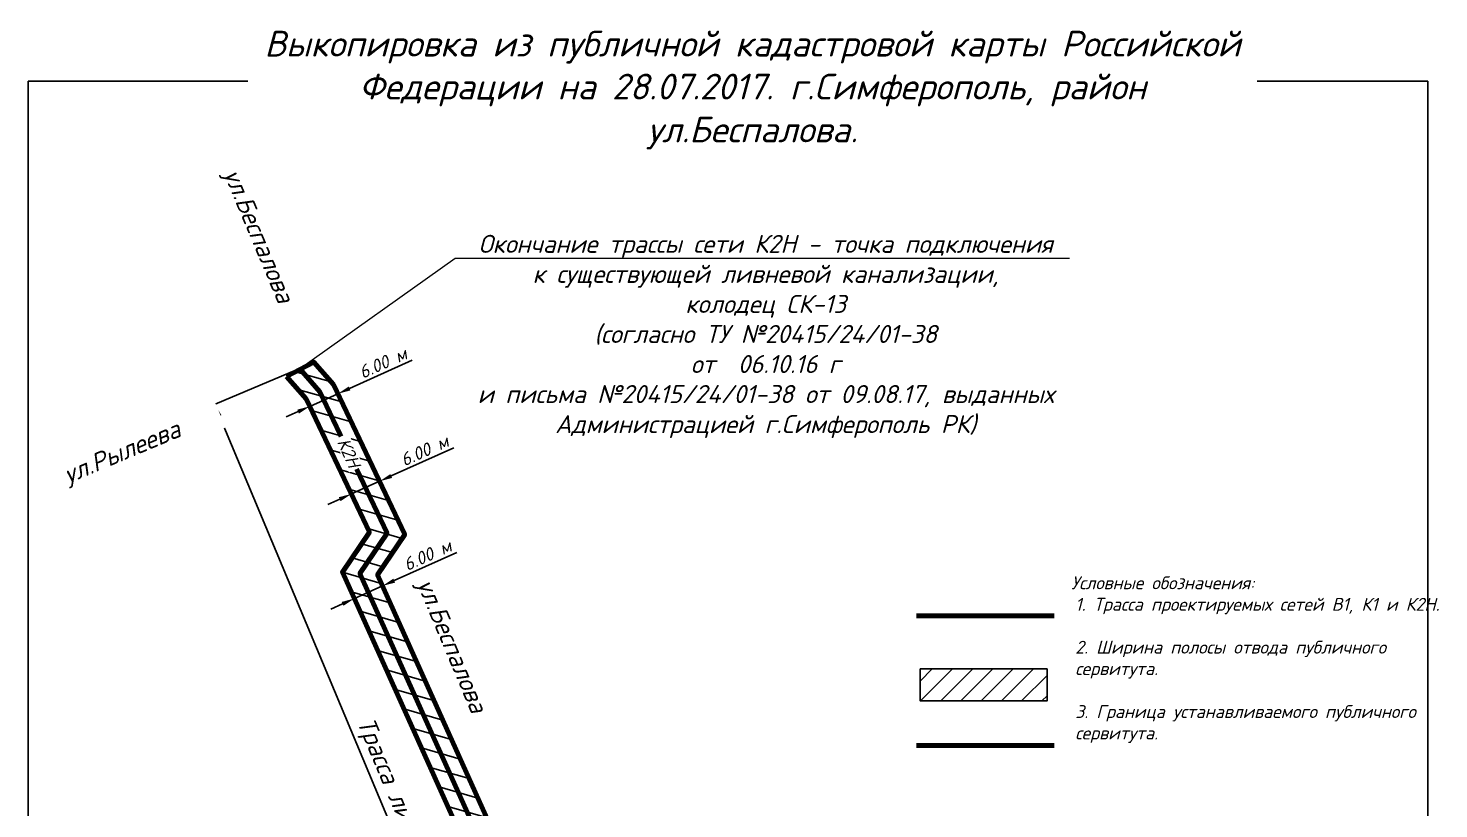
# Model space of a CAD drawing. Header units: millimetres. Extents: x 2791 to 3065, y 749 to 1154.
# Drawn here: x 2790.7 to 3064.8, y 1002.5 to 1154.1 of the extents above; entities that cross this region are included whole.
import ezdxf
from ezdxf import colors
from ezdxf.entities.mleader import LeaderData, LeaderLine
from ezdxf.math import Vec2, Vec3

# ---------------------------------------------------------------- set-up
doc = ezdxf.new("R2010")
doc.units = ezdxf.units.MM
doc.layers.add('ВК_К1_текст', color=34, linetype='Continuous')
doc.styles.get("Standard").update_dxf_attribs({"font": 'isocpeui.ttf'})
doc.dimstyles.new('ISO-25', dxfattribs={"dimtxt": 2.5, "dimasz": 2.5, "dimexe": 1.25, "dimexo": 0.625, "dimtad": 1, "dimtxsty": 'Standard', "dimcen": 2.5, "dimadec": 0, "dimazin": 0, "dimtfac": 1, "dimtmove": 0, "dimatfit": 3, "dimfxl": 1, "dimarcsym": 0})
picture_1 = doc.add_image_def('image1.png', size_in_pixel=(707, 851))

# ---------------------------------------------------------------- blocks, each defined once
blk = doc.blocks.new('*D2')
at = {"color": 0, "lineweight": -2, "transparency": 16777216}
for p, q in [((2842.78, 1087.75), (2825.73, 1080.61)), ((2909.73, 883.18), (2827.85, 1078.78)), ((2926.6, 887.53), (2909.54, 880.39))]:
    blk.add_line(p, q, dxfattribs=at)
at = {"color": 0, "transparency": 16777216}
for points in [[(2828.23, 1078.94), (2827.46, 1078.62), (2826.88, 1081.09)], [(2910.12, 883.34), (2909.35, 883.02), (2910.7, 880.88)]]:
    blk.add_solid(points, dxfattribs=at)
at = {"layer": 'Defpoints', "color": 0, "transparency": 16777216}
for p in [(2843.36, 1087.99), (2826.88, 1081.09), (2927.17, 887.78)]:
    blk.add_point(p, dxfattribs=at)
at = {"color": 0, "lineweight": 9, "transparency": 16777216, "insert": (2871.46, 982.1), "char_height": 3.5, "attachment_point": 5, "rotation": 292.716}
blk.add_mtext('Трасса ливневой напорной сети К2Н', dxfattribs=at)
blk = doc.blocks.new('*D10')
at = {"color": 0, "lineweight": -2, "transparency": 16777216}
for p, q in [((2861.77, 1046.82), (2873.95, 1052.3)), ((2854.03, 1043.34), (2859.49, 1045.8)), ((2859.66, 1045.44), (2860.01, 1044.66)), ((2851.75, 1042.31), (2849.47, 1041.29)), ((2854.19, 1042.98), (2854.54, 1042.2))]:
    blk.add_line(p, q, dxfattribs=at)
at = {"color": 0, "transparency": 16777216}
for points in [[(2861.6, 1047.2), (2861.95, 1046.44), (2859.49, 1045.8)], [(2851.57, 1042.69), (2851.92, 1041.93), (2854.03, 1043.34)]]:
    blk.add_solid(points, dxfattribs=at)
at = {"layer": 'Defpoints', "color": 0, "transparency": 16777216}
for p in [(2859.4, 1046.01), (2859.49, 1045.8), (2853.93, 1043.55)]:
    blk.add_point(p, dxfattribs=at)
at = {"color": 0, "transparency": 16777216, "insert": (2868.23, 1051.78), "char_height": 2.5, "attachment_point": 5, "rotation": 24.2143}
blk.add_mtext('6.00 м', dxfattribs=at)
blk = doc.blocks.new('*D11')
at = {"color": 0, "lineweight": -2, "transparency": 16777216}
for p, q in [((2861.21, 1067.15), (2873.38, 1072.63)), ((2853.46, 1063.67), (2858.93, 1066.13)), ((2859.09, 1065.77), (2859.44, 1064.99)), ((2851.18, 1062.64), (2848.9, 1061.62)), ((2853.62, 1063.31), (2853.97, 1062.53))]:
    blk.add_line(p, q, dxfattribs=at)
at = {"color": 0, "transparency": 16777216}
for points in [[(2861.04, 1067.53), (2861.38, 1066.77), (2858.93, 1066.13)], [(2851.01, 1063.02), (2851.35, 1062.26), (2853.46, 1063.67)]]:
    blk.add_solid(points, dxfattribs=at)
at = {"layer": 'Defpoints', "color": 0, "transparency": 16777216}
for p in [(2853.36, 1063.88), (2858.83, 1066.34), (2858.93, 1066.13)]:
    blk.add_point(p, dxfattribs=at)
at = {"color": 0, "transparency": 16777216, "insert": (2867.66, 1072.11), "char_height": 2.5, "attachment_point": 5, "rotation": 24.2143}
blk.add_mtext('6.00 м', dxfattribs=at)
blk = doc.blocks.new('*D12')
at = {"color": 0, "lineweight": -2, "transparency": 16777216}
for p, q in [((2853.12, 1084.16), (2865.29, 1089.63)), ((2845.37, 1080.68), (2850.84, 1083.13)), ((2845.53, 1080.31), (2845.88, 1079.54)), ((2851, 1082.77), (2851.35, 1081.99)), ((2843.09, 1079.65), (2840.81, 1078.62))]:
    blk.add_line(p, q, dxfattribs=at)
at = {"color": 0, "transparency": 16777216}
for points in [[(2852.95, 1084.54), (2853.29, 1083.78), (2850.84, 1083.13)], [(2842.92, 1080.03), (2843.26, 1079.27), (2845.37, 1080.68)]]:
    blk.add_solid(points, dxfattribs=at)
at = {"layer": 'Defpoints', "color": 0, "transparency": 16777216}
for p in [(2850.75, 1083.34), (2850.84, 1083.13), (2845.28, 1080.88)]:
    blk.add_point(p, dxfattribs=at)
at = {"color": 0, "transparency": 16777216, "insert": (2859.57, 1089.12), "char_height": 2.5, "attachment_point": 5, "rotation": 24.2143}
blk.add_mtext('6.00 м', dxfattribs=at)
blk = doc.blocks.new('_None')

msp = doc.modelspace()

# ---------------------------------------------------------------- hatches: boundary and pattern name
h = msp.add_hatch()
h.set_pattern_fill('ANSI31', color=1, angle=119)
h.paths.add_polyline_path([(2849.96, 1084.919), (2846.147, 1089.271), (2840.846, 1086.46), (2844.66, 1082.108), (2856.965, 1056.234), (2851.719, 1048.469), (2928.417, 877.922), (2943.735, 884.929), (2965.286, 896.085), (2972.895, 905.019), (2985.659, 914.684), (2982.913, 925.05), (2967.807, 913.613), (2960.198, 904.679), (2938.648, 893.523), (2928.343, 892.706), (2858.539, 1047.922), (2863.825, 1055.766)])

# ---------------------------------------------------------------- linework, layer by layer
at = {"color": 1, "lineweight": 100}
msp.add_lwpolyline([(2840.846, 1086.46), (2844.66, 1082.108), (2856.965, 1056.234), (2851.719, 1048.469), (2928.417, 877.922), (2943.735, 884.929), (2965.286, 896.085), (2972.895, 905.019), (2985.659, 914.684), (2982.913, 925.05), (2967.807, 913.613), (2960.198, 904.679), (2938.648, 893.523), (2928.343, 892.706), (2858.539, 1047.922), (2863.825, 1055.766), (2849.96, 1084.919), (2846.147, 1089.271)], close=True, dxfattribs=at)

# ---------------------------------------------------------------- dimensions: what is measured, and where the dimension line sits
for p1, p2, picture, middle in [((2845.277, 1080.883), (2850.745, 1083.342), '*D12', (2859.575, 1089.119)), ((2853.365, 1063.876), (2858.833, 1066.336), '*D11', (2867.663, 1072.113)), ((2853.932, 1043.547), (2859.401, 1046.006), '*D10', (2868.231, 1051.783))]:
    dim = msp.add_aligned_dim(p1=p1, p2=p2, distance=-0.227, text='6.00 м', dimstyle='ISO-25')
    dim.commit()
    dim.dimension.update_dxf_attribs({"geometry": picture, "text_midpoint": middle})
at = {"lineweight": 9}
dim = msp.add_aligned_dim(p1=(2927.174, 887.775), p2=(2843.359, 1087.987), distance=17.863, text='Трасса ливневой напорной сети К2Н', dimstyle='ISO-25', override={"dimscale": 1, "dimtxt": 3.5}, dxfattribs=at)
dim.commit()
dim.dimension.update_dxf_attribs({"geometry": '*D2', "text_midpoint": (2871.465, 982.103)})

# ---------------------------------------------------------------- pictures from other files: only their frames are drawn
image = msp.add_image(picture_1, insert=(2781.303, 775.682), size_in_units=(305.84, 368.133), dxfattribs=dict(fade=36))
image.set_boundary_path([(21.112, -0.5), (649.8845, 788.077)])
image.dxf.flags = 15

# ---------------------------------------------------------------- next in the draw order: texts
at = {"bg_fill": 3, "box_fill_scale": 1.1, "bg_fill_color": 256, "bg_fill_transparency": 0}
for s, width, insert, char_height, attachment_point in [('Выкопировка из публичной кадастровой карты Российской Федерации на 28.07.2017. г.Симферополь, район ул.Беспалова.', 195.14621, (2931.407, 1142.113), 5, 5), ('\\pi31.73;Условные обозначения:\\P\\pi0,l32.5;1. Трасса проектируемых сетей В1, К1 и К2Н.\\P\\P2. Ширина полосы отвода публичного сервитута.\\P\\P3. Граница устанавливаемого публичного сервитута.', 100.32826, (2961.638, 1047.646), 2.5, 1)]:
    msp.add_mtext_dynamic_manual_height_columns(s, width=width, gutter_width=12.5, heights=[0], dxfattribs=dict(at, insert=insert, char_height=char_height, attachment_point=attachment_point))
at = {"char_height": 3.5, "attachment_point": 1, "bg_fill": 2}
for s, insert, rotation in [('ул.Рылеева', (2797.047, 1068.833), 22.80157), ('ул.Беспалова', (2869.364, 1047.586), 292.80157)]:
    msp.add_mtext_dynamic_manual_height_columns(s, width=30.71016, gutter_width=12.5, heights=[0], dxfattribs=dict(at, insert=insert, rotation=rotation))

# ---------------------------------------------------------------- next in the draw order: hatches: boundary and pattern name
h = msp.add_hatch()
h.set_pattern_fill('ANSI31', color=1, scale=0.875)
h.set_pattern_definition([(45, (370.5003, 123.2348), (-1.964431, 1.964431), [])])
h.paths.add_polyline_path([(2964.003, 1029.672), (2964.003, 1023.465), (2988.651, 1023.465), (2988.651, 1029.672)])

# ---------------------------------------------------------------- next in the draw order: linework, layer by layer
at = {"lineweight": 100}
msp.add_line((2990.047, 1039.979), (2963.283, 1039.979), dxfattribs=at)
at = {"color": 1, "lineweight": 100}
msp.add_line((2990.047, 1014.812), (2963.283, 1014.812), dxfattribs=at)
at = {"lineweight": 100}
msp.add_lwpolyline([(2843.489, 1087.881), (2847.302, 1083.529), (2860.388, 1056.013), (2855.119, 1048.215), (2927.17, 888.001), (2940.12, 891.098), (2961.671, 902.254), (2969.28, 911.188), (2983.437, 921.87)], dxfattribs=at)
at = {"color": 1}
msp.add_lwpolyline([(2964.003, 1029.672), (2988.651, 1029.672), (2988.651, 1023.465), (2964.003, 1023.465)], close=True, dxfattribs=at)

# ---------------------------------------------------------------- next in the draw order: texts
at = {"insert": (2831.811, 1127.213), "char_height": 3.5, "attachment_point": 1, "rotation": 292.80157, "bg_fill": 2}
msp.add_mtext_dynamic_manual_height_columns('ул.Беспалова', width=30.71016, gutter_width=12.5, heights=[0], dxfattribs=at)

# ---------------------------------------------------------------- next in the draw order: texts
at = {"insert": (2852.947, 1071.66), "char_height": 2.5, "attachment_point": 5, "rotation": 294.06024, "bg_fill": 3, "box_fill_scale": 1.1, "bg_fill_color": 256, "bg_fill_transparency": 0}
msp.add_mtext_dynamic_manual_height_columns('К2Н', width=6.49886, gutter_width=12.5, heights=[0], dxfattribs=at)

# ---------------------------------------------------------------- next in the draw order: leaders
at = {"layer": 'ВК_К1_текст', "color": 0, "linetype": 'Continuous', "lineweight": 5}
ml = msp.add_multileader_mtext('Standard', dxfattribs=at)
ml.set_content('Окончание трассы сети К2Н - точка подключения\\Pк существующей ливневой канализации,\\Pколодец СК-13\\P(согласно ТУ №20415/24/01-38\\Pот  06.10.16 г\\Pи письма №20415/24/01-38 от 09.08.17, выданных\\PАдминистрацией г.Симферополь РК)')
ml.set_leader_properties(lineweight=15)
ml.set_arrow_properties(name='NONE')
ml.build(insert=Vec2(0, 0))
ml.multileader.update_dxf_attribs({"text_left_attachment_type": 6, "text_right_attachment_type": 6, "dogleg_length": 1, "arrow_head_size": 2.5})
ctx = ml.context
ctx.base_point, ctx.char_height, ctx.arrow_head_size, ctx.landing_gap_size, ctx.plane_origin = Vec3(2874.634, 1109.441), 3.5, 2.5, 1, Vec3(-31735.145, -573713.862)
ctx.left_attachment, ctx.right_attachment, ctx.text_align_type = 6, 6, 1
notes = []
notes.append((ctx, [(0, (1, 1, 0), (2873.634, 1109.441), (1, 0), 1, [(0, [(2843.359, 1087.987)], 0, [])])]))
ctx.mtext.insert, ctx.mtext.alignment, ctx.mtext.flow_direction = Vec3(2933.965, 1113.991), 2, 5
for ctx, leaders in notes:
    for number, flags, end, landing, length, lines in leaders:
        leader = LeaderData()
        leader.index, (leader.has_last_leader_line, leader.has_dogleg_vector, leader.attachment_direction) = number, flags
        leader.last_leader_point, leader.dogleg_vector, leader.dogleg_length = Vec3(end), Vec3(landing), length
        for number, points, colour, breaks in lines:
            line = LeaderLine()
            line.index, line.vertices, line.color, line.breaks = number, Vec3.list(points), colors.encode_raw_color(colour), breaks
            leader.lines.append(line)
        ctx.leaders.append(leader)

doc.saveas('drawing.dxf')
